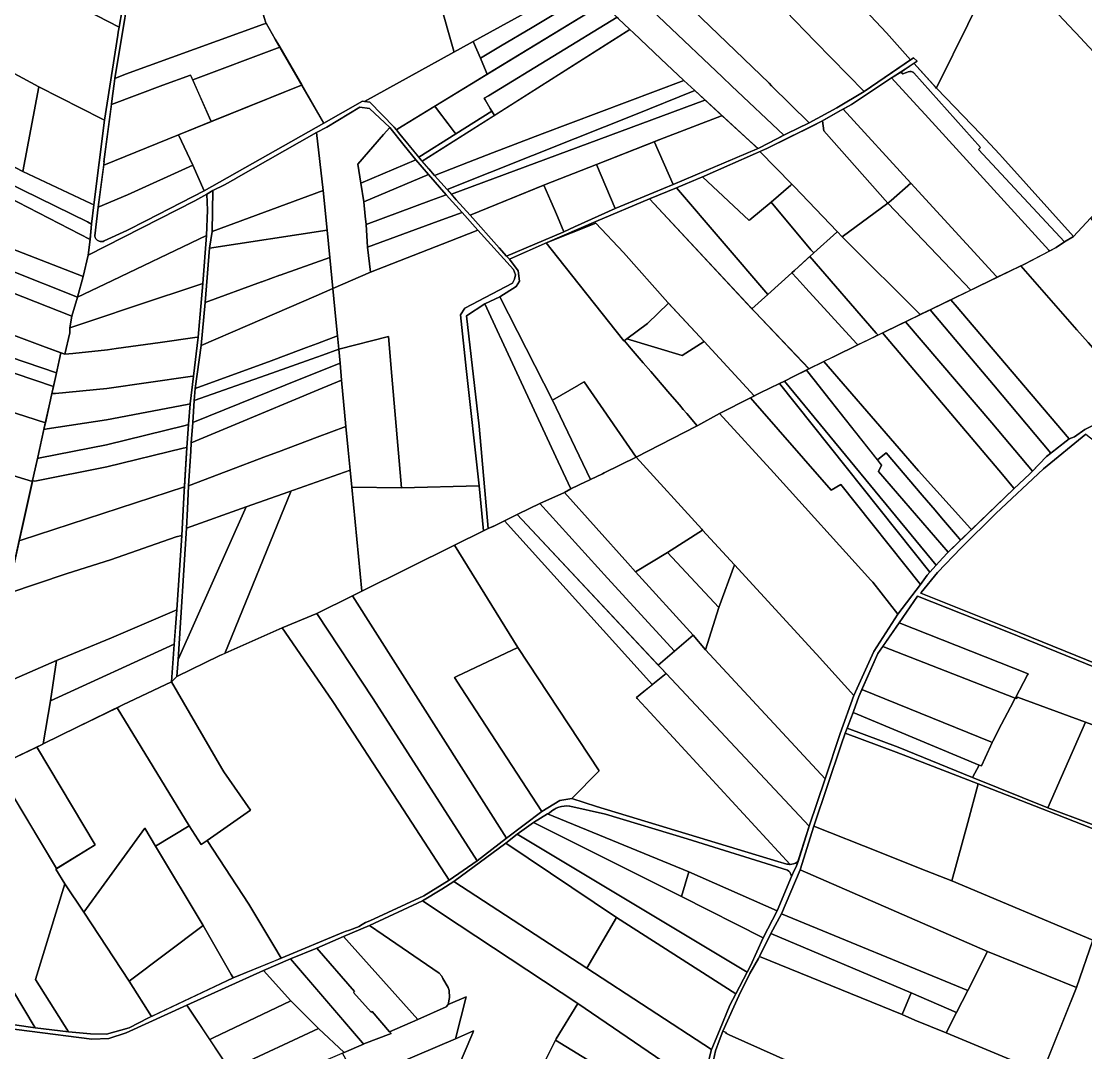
# Model space of a CAD drawing. Header units: metres. Extents: x 3 to 1005126, y 39 to 4383651.
# Drawn here: x 493853 to 494632, y 4369049 to 4369805 of the extents above; entities that cross this region are included whole.
import ezdxf

# ---------------------------------------------------------------- set-up
doc = ezdxf.new("R2010")
doc.units = ezdxf.units.M
doc.header["$MEASUREMENT"] = 0
doc.layers.add('TM_Llucmajor', color=7, linetype='Continuous')

msp = doc.modelspace()

# ---------------------------------------------------------------- linework, layer by layer
at = {"layer": 'TM_Llucmajor', "linetype": 'Continuous', "flags": 128}
for points in [[(493924.58, 4369800.52), (493827.2, 4369850.92), (493837.54, 4369882.28), (493867.34, 4369972.62), (493915.48, 4369967.43), (493922.07, 4369928.95), (493931.59, 4369879.34), (493934.1, 4369856.45), (493931.67, 4369842.2), (493931.09, 4369838.76), (493924.58, 4369800.52)], [(494582.77, 4369876.29), (494580.85, 4369872.26), (494577.99, 4369866.25), (494577.95, 4369866.16), (494575.93, 4369861.91), (494571.48, 4369853.54), (494567.62, 4369846.68), (494524.19, 4369758.63), (494522.86, 4369755.94), (494522.34, 4369756.52), (494506.45, 4369774.09), (494508.85, 4369775.72), (494506.16, 4369778.15), (494504.07, 4369776.72), (494486.31, 4369796.34), (494462.86, 4369821.54), (494458.31, 4369826.36), (494458.6, 4369826.95), (494469.89, 4369852.7), (494479.1, 4369873.7), (494517.39, 4369963.88), (494574.34, 4369927.03), (494602.47, 4369907.75), (494582.77, 4369876.29)], [(494032.04, 4369803.73), (494032.14, 4369803.37), (494031.94, 4369803.29), (494030.37, 4369802.72), (493929.3, 4369766.05), (493921.53, 4369762.86), (493936.29, 4369853.05), (493936.83, 4369856.32), (494008.47, 4369888.94), (494008.93, 4369887.18), (494009.31, 4369885.74), (494014.81, 4369864.85), (494020.92, 4369841.62), (494030.65, 4369807.56), (494032.04, 4369803.73)], [(494188.54, 4369792.63), (494183.86, 4369790.05), (494169.74, 4369782.27), (494169.55, 4369782.94), (494159.17, 4369819.79), (494182.57, 4369830.7), (494185.04, 4369831.85), (494296.65, 4369883.94), (494309.01, 4369861.01), (494309.74, 4369859.66), (494301.39, 4369855.03), (494281.79, 4369844.19), (494264.62, 4369834.7), (494262.11, 4369833.31), (494188.54, 4369792.63)], [(494348.8, 4369881.3), (494412.37, 4369812.44), (494434.2, 4369790.11), (494470.07, 4369753.45), (494450.11, 4369741.54), (494429.88, 4369730.4), (494402.26, 4369757.64), (494400.44, 4369759.43), (494301.38, 4369855.03), (494348.8, 4369881.3)], [(494580.85, 4369872.26), (494583.02, 4369870.94), (494589.82, 4369881.97), (494670.47, 4369793.07), (494647.71, 4369771.87), (494624.97, 4369796.3), (494624.09, 4369797.25), (494581.15, 4369843.3), (494577.91, 4369846.76), (494577.55, 4369847.14), (494571.48, 4369853.54), (494575.93, 4369861.91), (494577.95, 4369866.16), (494577.99, 4369866.25), (494580.85, 4369872.26)], [(493865.75, 4369756.86), (493806.39, 4369788.92), (493824.69, 4369843.47), (493827.2, 4369850.92), (493924.58, 4369800.52), (493923.94, 4369796.79), (493923.6, 4369794.78), (493913.88, 4369732.41), (493911.81, 4369733.47), (493865.75, 4369756.86)], [(494169.74, 4369782.27), (494104.27, 4369746.2), (494102.72, 4369746.44), (494074.45, 4369730.26), (494038.92, 4369791.71), (494032.17, 4369803.38), (494032.14, 4369803.37), (494032.04, 4369803.73), (494030.65, 4369807.56), (494020.92, 4369841.62), (494022.18, 4369841.7), (494100.9, 4369846.32), (494101.06, 4369846.33), (494105.17, 4369846.56), (494177.82, 4369850.55), (494183.95, 4369850.89), (494182.42, 4369842.32), (494182.57, 4369830.7), (494159.17, 4369819.79), (494169.55, 4369782.94), (494169.74, 4369782.27)], [(494301.39, 4369855.03), (494400.44, 4369759.43), (494402.26, 4369757.64), (494429.88, 4369730.4), (494413.21, 4369722.45), (494411.22, 4369721.43), (494373, 4369757.68), (494366.33, 4369764.01), (494281.79, 4369844.19), (494301.39, 4369855.03)], [(494571.48, 4369853.54), (494577.55, 4369847.14), (494577.91, 4369846.76), (494581.15, 4369843.3), (494624.09, 4369797.25), (494624.97, 4369796.3), (494647.71, 4369771.87), (494676.53, 4369740.95), (494707.92, 4369703.35), (494710.85, 4369700.16), (494666.91, 4369690.16), (494662.15, 4369689.08), (494649.09, 4369675.11), (494635.67, 4369660.63), (494623.39, 4369647.28), (494571.36, 4369705.01), (494569.12, 4369707.5), (494555.52, 4369722.14), (494523.13, 4369755.64), (494522.86, 4369755.94), (494524.19, 4369758.63), (494567.62, 4369846.68), (494571.48, 4369853.54)], [(494390.12, 4369713.62), (494385.78, 4369717.6), (494345.98, 4369754.04), (494338.1, 4369761.49), (494321.24, 4369777.42), (494301.22, 4369796.35), (494298.57, 4369798.85), (494290.02, 4369806.93), (494288.93, 4369807.96), (494278.66, 4369817.67), (494269.86, 4369825.99), (494262.11, 4369833.31), (494264.62, 4369834.7), (494281.79, 4369844.19), (494366.33, 4369764.01), (494373, 4369757.68), (494411.22, 4369721.43), (494393.48, 4369712.25), (494392.21, 4369711.71), (494390.55, 4369713.22), (494390.12, 4369713.62)], [(494504.07, 4369776.72), (494470.07, 4369753.45), (494434.2, 4369790.11), (494412.37, 4369812.44), (494443.27, 4369842.27), (494462.86, 4369821.54), (494486.31, 4369796.34), (494504.07, 4369776.72)], [(494188.54, 4369792.63), (494262.11, 4369833.31), (494269.86, 4369825.99), (494259.18, 4369819.62), (494226.92, 4369800.38), (494203.87, 4369786.62), (494192.89, 4369780.07), (494189.1, 4369777.81), (494183.86, 4369790.05), (494188.54, 4369792.63)], [(494278.66, 4369817.67), (494194.13, 4369766.03), (494193.4, 4369767.73), (494189.1, 4369777.81), (494192.89, 4369780.07), (494203.87, 4369786.62), (494226.92, 4369800.38), (494259.18, 4369819.62), (494269.86, 4369825.99), (494278.66, 4369817.67)], [(494196.34, 4369740.86), (494197.43, 4369739.13), (494170.97, 4369722.32), (494169.77, 4369723.92), (494165.49, 4369729.63), (494156.3, 4369741.88), (494155.77, 4369742.59), (494186.9, 4369761.61), (494278.66, 4369817.67), (494288.93, 4369807.96), (494289.13, 4369807.77), (494194.89, 4369750.26), (494191.92, 4369748.44), (494191.89, 4369748.43), (494192.55, 4369747.34), (494196.34, 4369740.86)], [(494038.92, 4369791.71), (494042.21, 4369786.02), (494042.11, 4369785.98), (493978.43, 4369761.9), (493976.89, 4369765.4), (493956.46, 4369758), (493918.91, 4369743.82), (493918.99, 4369744.41), (493920.01, 4369751.9), (493920.99, 4369758.99), (493921.53, 4369762.86), (493929.3, 4369766.05), (494030.37, 4369802.72), (494031.94, 4369803.29), (494032.14, 4369803.37), (494032.17, 4369803.38), (494038.92, 4369791.71)], [(494192.55, 4369747.34), (494191.89, 4369748.43), (494191.92, 4369748.44), (494194.89, 4369750.26), (494289.13, 4369807.77), (494290.02, 4369806.93), (494298.57, 4369798.85), (494199.48, 4369735.92), (494196.34, 4369740.86), (494192.55, 4369747.34)], [(494301.22, 4369796.35), (494321.24, 4369777.42), (494338.1, 4369761.49), (494255.11, 4369730.26), (494234.2, 4369722.39), (494197.98, 4369708.39), (494180.46, 4369701.62), (494155.58, 4369692), (494151.37, 4369696.78), (494146.53, 4369702.3), (494298.57, 4369798.85), (494301.22, 4369796.35)], [(493795.62, 4369725.03), (493786.73, 4369729.52), (493793.42, 4369749.74), (493805.79, 4369787.12), (493806.39, 4369788.92), (493865.75, 4369756.86), (493854.01, 4369694.84), (493809.38, 4369718.08), (493795.62, 4369725.03)], [(494193.4, 4369767.73), (494194.13, 4369766.03), (494186.9, 4369761.61), (494128.54, 4369725.96), (494127.53, 4369725.34), (494125.89, 4369727.33), (494108.04, 4369745.59), (494104.27, 4369746.2), (494183.86, 4369790.05), (494189.1, 4369777.81), (494193.4, 4369767.73)], [(494042.21, 4369786.02), (494058.29, 4369758.21), (494058.01, 4369758.1), (493991.93, 4369731.36), (493991.7, 4369731.89), (493978.43, 4369761.9), (494042.11, 4369785.98), (494042.21, 4369786.02)], [(494210.44, 4369630.54), (494208.21, 4369632.92), (494249.62, 4369650.47), (494258.03, 4369654.27), (494287.64, 4369667.68), (494330.16, 4369685.24), (494393.48, 4369712.25), (494413.21, 4369722.45), (494429.88, 4369730.4), (494450.11, 4369741.54), (494470.07, 4369753.45), (494506.16, 4369778.15), (494508.85, 4369775.72), (494500.02, 4369769.7), (494487.22, 4369761.51), (494460.86, 4369743.97), (494452.72, 4369739.39), (494438.59, 4369731.43), (494398.88, 4369711.79), (494352.92, 4369691.53), (494332.65, 4369682.99), (494312.96, 4369674.8), (494273.5, 4369658.14), (494237.85, 4369642.75), (494210.44, 4369630.54)], [(494499.26, 4369769.22), (494500.02, 4369769.7), (494506.45, 4369774.09), (494523.13, 4369755.64), (494555.52, 4369722.14), (494569.12, 4369707.5), (494571.36, 4369705.01), (494623.39, 4369647.28), (494616.77, 4369643.33), (494553.72, 4369710.87), (494555.27, 4369712.31), (494506.33, 4369767.02), (494505.98, 4369767.41), (494505.82, 4369767.55), (494505.19, 4369767.91), (494504.49, 4369768.09), (494503.92, 4369768.09), (494503.38, 4369768.05), (494502.37, 4369767.83), (494501.01, 4369767.34), (494498.35, 4369766.35), (494496.85, 4369767.68), (494499.26, 4369769.22)], [(493913.59, 4369702.07), (493913.43, 4369702.01), (493918.91, 4369743.82), (493956.46, 4369758), (493976.89, 4369765.4), (493991.7, 4369731.89), (493991.93, 4369731.36), (493967.97, 4369721.67), (493913.26, 4369699.53), (493913.59, 4369702.07)], [(494605.78, 4369636.57), (494587.3, 4369627.06), (494567.41, 4369617.39), (494566.65, 4369618.22), (494504.16, 4369686.39), (494454.6, 4369740.45), (494460.86, 4369743.97), (494487.22, 4369761.51), (494490.09, 4369763.35), (494508.62, 4369743.05), (494514.63, 4369736.47), (494605.18, 4369637.23), (494605.78, 4369636.57)], [(494501.01, 4369767.34), (494502.37, 4369767.83), (494503.38, 4369768.05), (494503.92, 4369768.09), (494504.49, 4369768.09), (494505.19, 4369767.91), (494505.82, 4369767.55), (494505.98, 4369767.41), (494506.33, 4369767.02), (494555.27, 4369712.31), (494553.72, 4369710.87), (494616.77, 4369643.33), (494610.69, 4369639.1), (494605.78, 4369636.57), (494605.18, 4369637.23), (494514.63, 4369736.47), (494508.62, 4369743.05), (494490.09, 4369763.35), (494496.85, 4369767.68), (494498.35, 4369766.35), (494501.01, 4369767.34)], [(493903.85, 4369671.29), (493854.01, 4369694.84), (493865.75, 4369756.86), (493911.81, 4369733.47), (493913.88, 4369732.41), (493906.15, 4369670.3), (493903.85, 4369671.29)], [(494058.01, 4369758.1), (494058.29, 4369758.21), (494074.45, 4369730.26), (494074.36, 4369730.21), (493986.92, 4369680.7), (493978.62, 4369699.59), (493967.97, 4369721.67), (494058.01, 4369758.1)], [(494345.98, 4369754.04), (494301.34, 4369736.18), (494258.52, 4369719.05), (494164.78, 4369681.53), (494155.58, 4369692), (494180.46, 4369701.62), (494197.98, 4369708.39), (494234.2, 4369722.39), (494255.11, 4369730.26), (494338.1, 4369761.49), (494345.98, 4369754.04)], [(494345.98, 4369754.04), (494353.59, 4369747.07), (494353.42, 4369747.01), (494167.81, 4369678.12), (494164.78, 4369681.53), (494258.52, 4369719.05), (494301.34, 4369736.18), (494345.98, 4369754.04)], [(494073.9, 4369680.8), (494069.13, 4369723.37), (494076.72, 4369727.25), (494100.91, 4369742.06), (494107.87, 4369740.91), (494122.75, 4369727.06), (494118.2, 4369721.87), (494099.28, 4369700.31), (494101.46, 4369686.26), (494103.65, 4369672.61), (494104.78, 4369662), (494105.43, 4369655.97), (494106.52, 4369639.46), (494108.7, 4369621.04), (494081.07, 4369609.09), (494078.93, 4369631.87), (494076.98, 4369651.94), (494073.9, 4369680.8)], [(494169.77, 4369723.92), (494170.97, 4369722.32), (494144.07, 4369705.23), (494142.92, 4369706.63), (494130.15, 4369722.16), (494127.53, 4369725.34), (494128.54, 4369725.96), (494155.77, 4369742.59), (494156.3, 4369741.88), (494169.77, 4369723.92)], [(494353.59, 4369747.07), (494366.01, 4369735.7), (494365.57, 4369735.52), (494320.53, 4369718.17), (494274.08, 4369699.98), (494236.02, 4369685.02), (494181.48, 4369662.81), (494171.41, 4369674.05), (494167.81, 4369678.12), (494353.42, 4369747.01), (494353.59, 4369747.07)], [(494487.36, 4369671.6), (494440.41, 4369724.66), (494439.59, 4369732), (494452.72, 4369739.39), (494454.6, 4369740.45), (494504.16, 4369686.39), (494489.85, 4369673.67), (494487.36, 4369671.6)], [(494197.43, 4369739.13), (494199.48, 4369735.92), (494146.53, 4369702.3), (494145.73, 4369703.2), (494144.07, 4369705.23), (494170.97, 4369722.32), (494197.43, 4369739.13)], [(494366.01, 4369735.7), (494392.21, 4369711.71), (494391.21, 4369711.29), (494330.16, 4369685.24), (494316.52, 4369716.21), (494316.37, 4369716.54), (494320.53, 4369718.17), (494365.57, 4369735.52), (494366.01, 4369735.7)], [(494450.35, 4369650.84), (494418.84, 4369683.81), (494417.11, 4369685.57), (494393.71, 4369709.52), (494398.88, 4369711.79), (494432.88, 4369728.61), (494438.59, 4369731.43), (494439.59, 4369732), (494440.41, 4369724.66), (494487.36, 4369671.6), (494453.94, 4369647.07), (494450.35, 4369650.84)], [(494101.46, 4369686.26), (494099.28, 4369700.31), (494118.2, 4369721.87), (494122.75, 4369727.06), (494133.33, 4369713.81), (494141.74, 4369703.29), (494101.46, 4369686.26)], [(493901.51, 4369657.99), (493806.58, 4369704.34), (493809.38, 4369718.08), (493854.01, 4369694.84), (493903.85, 4369671.29), (493906.15, 4369670.3), (493904.34, 4369656.22), (493901.51, 4369657.99)], [(493967.97, 4369721.67), (493978.62, 4369699.59), (493930.81, 4369677.63), (493909.34, 4369668.76), (493913.26, 4369699.53), (493967.97, 4369721.67)], [(493992.58, 4369650.92), (493993.22, 4369680.94), (494001.66, 4369685), (494010.09, 4369689.79), (494010.17, 4369689.84), (494069.13, 4369723.37), (494073.9, 4369680.8), (493992.58, 4369650.92)], [(494274.08, 4369699.98), (494316.37, 4369716.54), (494316.52, 4369716.21), (494330.16, 4369685.24), (494287.64, 4369667.68), (494274.08, 4369699.98)], [(494392.6, 4369709.03), (494393.71, 4369709.52), (494417.11, 4369685.57), (494416.32, 4369684.83), (494401.89, 4369672.49), (494386.24, 4369659.37), (494385.74, 4369658.96), (494351.68, 4369691.01), (494352.92, 4369691.53), (494392.6, 4369709.03)], [(493903.34, 4369644.98), (493804.86, 4369695.87), (493806.58, 4369704.34), (493901.51, 4369657.99), (493904.34, 4369656.22), (493903.34, 4369644.98)], [(494103.65, 4369672.61), (494101.46, 4369686.26), (494141.74, 4369703.29), (494151, 4369692.75), (494103.65, 4369672.61)], [(493803.83, 4369690.79), (493804.75, 4369695.32), (493804.86, 4369695.87), (493903.34, 4369644.98), (493903.18, 4369643.13), (493901.86, 4369633.58), (493898.16, 4369618.05), (493797.01, 4369657.33), (493800.44, 4369674.16), (493802.16, 4369682.6), (493803.83, 4369690.79)], [(493909.34, 4369668.76), (493930.81, 4369677.63), (493978.62, 4369699.59), (493986.92, 4369680.7), (493944.57, 4369658.96), (493930.15, 4369651.55), (493913.74, 4369643.95), (493912.79, 4369643.62), (493911.8, 4369643.48), (493910.8, 4369643.54), (493909.84, 4369643.8), (493908.94, 4369644.25), (493908.57, 4369644.5), (493908.15, 4369644.86), (493907.5, 4369645.62), (493907.01, 4369646.5), (493906.71, 4369647.45), (493906.67, 4369647.8), (493909.34, 4369668.76)], [(494240.6, 4369673.12), (494235.62, 4369684.86), (494236.02, 4369685.02), (494274.08, 4369699.98), (494287.64, 4369667.68), (494258.03, 4369654.27), (494250.16, 4369650.71), (494245.42, 4369661.91), (494243.98, 4369665.3), (494241.55, 4369670.89), (494241.51, 4369670.97), (494240.6, 4369673.12)], [(494104.78, 4369662), (494103.65, 4369672.61), (494151, 4369692.75), (494164.11, 4369677.8), (494153.18, 4369673.74), (494105.43, 4369655.97), (494104.78, 4369662)], [(494386.24, 4369659.37), (494401.89, 4369672.49), (494430.91, 4369637.56), (494433.08, 4369635.19), (494418.92, 4369622.38), (494417.06, 4369620.7), (494399.54, 4369604.84), (494332.65, 4369682.99), (494351.68, 4369691.01), (494385.74, 4369658.96), (494386.24, 4369659.37)], [(494416.3, 4369684.82), (494416.32, 4369684.83), (494417.11, 4369685.57), (494418.84, 4369683.81), (494450.35, 4369650.84), (494449.98, 4369650.49), (494433.08, 4369635.19), (494430.91, 4369637.56), (494401.89, 4369672.49), (494416.3, 4369684.82)], [(494533.68, 4369623.12), (494487.36, 4369671.6), (494489.85, 4369673.67), (494504.16, 4369686.39), (494566.65, 4369618.22), (494567.41, 4369617.39), (494548.12, 4369608.01), (494533.68, 4369623.12)], [(493894.02, 4369602.87), (493898.16, 4369618.05), (493901.86, 4369633.58), (493979.97, 4369673.39), (493988.84, 4369678.32), (493989.34, 4369666.51), (493988.62, 4369648.05), (493914.02, 4369612.43), (493894.02, 4369602.87)], [(493962.98, 4369321), (493964.58, 4369344.94), (493966.8, 4369373.92), (493970.4, 4369428.36), (493972.12, 4369460.75), (493974.17, 4369492.77), (493975.4, 4369509.55), (493976.69, 4369524.59), (493979.03, 4369544.99), (493982.34, 4369573.56), (493985.77, 4369612.81), (493988.62, 4369648.05), (493989.34, 4369666.51), (493988.84, 4369678.32), (493993.22, 4369680.94), (493992.58, 4369650.92), (493990.81, 4369638.63), (493987.58, 4369598.88), (493984.59, 4369567.39), (493980.16, 4369535.91), (493979.5, 4369527.12), (493978.51, 4369511.11), (493977.41, 4369496.23), (493977.02, 4369490.1), (493975.39, 4369464.69), (493974.56, 4369447.77), (493973.9, 4369433.51), (493967.68, 4369337.48), (493966.92, 4369325.01), (493962.98, 4369321)], [(493990.81, 4369638.63), (493992.58, 4369650.92), (494073.9, 4369680.8), (494076.98, 4369651.94), (493990.81, 4369638.63)], [(494106.52, 4369639.46), (494105.43, 4369655.97), (494153.18, 4369673.74), (494164.11, 4369677.8), (494175.77, 4369664.74), (494158.22, 4369658.34), (494106.52, 4369639.46)], [(494249.62, 4369650.47), (494208.21, 4369632.92), (494202.89, 4369638.86), (494181.48, 4369662.81), (494235.62, 4369684.86), (494240.6, 4369673.12), (494241.51, 4369670.97), (494241.55, 4369670.89), (494243.98, 4369665.3), (494245.42, 4369661.91), (494250.16, 4369650.71), (494249.62, 4369650.47)], [(494387.88, 4369594.3), (494312.96, 4369674.8), (494332.65, 4369682.99), (494399.54, 4369604.84), (494387.88, 4369594.3)], [(494273.5, 4369658.14), (494312.96, 4369674.8), (494390.21, 4369591.8), (494429.7, 4369550.33), (494429.51, 4369550.23), (494418.9, 4369544.92), (494411.61, 4369541.32), (494407.97, 4369539.51), (494393.88, 4369532.68), (494389.42, 4369530.5), (494352.85, 4369570.37), (494326.24, 4369598.94), (494293.72, 4369635.52), (494273.65, 4369657.05), (494237.85, 4369642.75), (494273.5, 4369658.14)], [(494511.05, 4369590), (494496.13, 4369604.91), (494471.13, 4369629.89), (494453.94, 4369647.07), (494487.36, 4369671.6), (494533.68, 4369623.12), (494548.12, 4369608.01), (494547.17, 4369607.56), (494537.51, 4369602.86), (494519.87, 4369594.29), (494511.05, 4369590)], [(494108.7, 4369621.04), (494106.52, 4369639.46), (494158.22, 4369658.34), (494175.77, 4369664.74), (494187.24, 4369651.87), (494166.62, 4369643.78), (494108.7, 4369621.04)], [(493796.61, 4369655.34), (493797.01, 4369657.33), (493898.16, 4369618.05), (493894.02, 4369602.87), (493795.78, 4369641.83), (493793.46, 4369642.73), (493796.61, 4369655.34)], [(494237.85, 4369642.75), (494273.65, 4369657.05), (494293.72, 4369635.52), (494326.24, 4369598.94), (494326.75, 4369598.38), (494311.4, 4369583.56), (494296.2, 4369572.18), (494295.65, 4369571.78), (494294.26, 4369570.77), (494294.12, 4369570.93), (494245.53, 4369632.07), (494237.25, 4369642.48), (494237.85, 4369642.75)], [(494616.77, 4369643.33), (494623.39, 4369647.28), (494635.67, 4369660.63), (494721.75, 4369558.71), (494725.57, 4369554.19), (494728.72, 4369550.46), (494701.83, 4369541.85), (494699.88, 4369540.75), (494694.27, 4369537.59), (494671.9, 4369526.44), (494633.93, 4369569.64), (494625.72, 4369578.99), (494584.63, 4369625.76), (494587.3, 4369627.06), (494610.69, 4369639.1), (494616.77, 4369643.33)], [(493888.47, 4369580.38), (493890.05, 4369588.92), (493894.02, 4369602.87), (493914.02, 4369612.43), (493988.62, 4369648.05), (493985.77, 4369612.81), (493966.14, 4369606.27), (493955.51, 4369602.72), (493888.47, 4369580.38)], [(493987.58, 4369598.88), (493990.81, 4369638.63), (494076.98, 4369651.94), (494078.93, 4369631.87), (494042.5, 4369619.01), (494042.25, 4369618.92), (494029.03, 4369614.06), (494028.85, 4369614), (493987.58, 4369598.88)], [(494083.24, 4369586.5), (494081.07, 4369609.09), (494108.7, 4369621.04), (494166.62, 4369643.78), (494187.24, 4369651.87), (494213.4, 4369623.13), (494214.74, 4369619.22), (494214.03, 4369616.02), (494212.69, 4369613.14), (494177.75, 4369594.83), (494174.42, 4369589.78), (494178.72, 4369550.54), (494188.12, 4369464.59), (494131.27, 4369463.27), (494124.31, 4369545.05), (494121.85, 4369573.89), (494085.33, 4369564.62), (494084.41, 4369574.37), (494083.24, 4369586.5)], [(494453.94, 4369647.07), (494471.13, 4369629.89), (494496.13, 4369604.91), (494511.05, 4369590), (494510.29, 4369589.63), (494509.87, 4369589.43), (494508.36, 4369588.69), (494503.12, 4369586.15), (494485.71, 4369577.69), (494480.18, 4369575), (494478.94, 4369576.44), (494430.25, 4369632.64), (494433.08, 4369635.19), (494449.98, 4369650.49), (494450.35, 4369650.84), (494453.94, 4369647.07)], [(493795.78, 4369641.83), (493894.02, 4369602.87), (493890.05, 4369588.92), (493792.66, 4369627.27), (493789.83, 4369628.24), (493793.46, 4369642.73), (493795.78, 4369641.83)], [(494294.26, 4369570.77), (494294.46, 4369570.92), (494299.42, 4369565.08), (494308.26, 4369554.81), (494313.82, 4369548.35), (494322.03, 4369538.71), (494327.79, 4369532.05), (494334.73, 4369523.91), (494337.64, 4369520.5), (494340.18, 4369517.52), (494347.83, 4369508.66), (494347.17, 4369508.28), (494303.16, 4369485.71), (494265.11, 4369540.87), (494261.22, 4369538.58), (494260.83, 4369538.34), (494241.86, 4369527.31), (494203.41, 4369602.96), (494215.25, 4369610.58), (494217.62, 4369614.61), (494216.79, 4369622.1), (494210.44, 4369630.54), (494237.25, 4369642.48), (494245.53, 4369632.07), (494294.12, 4369570.93), (494294.26, 4369570.77)], [(493984.59, 4369567.39), (493987.58, 4369598.88), (494028.85, 4369614), (494029.03, 4369614.06), (494042.25, 4369618.92), (494042.5, 4369619.01), (494078.93, 4369631.87), (494081.07, 4369609.09), (494068.79, 4369603.78), (494018.49, 4369582.04), (493984.59, 4369567.39)], [(494429.28, 4369631.75), (494430.25, 4369632.64), (494478.94, 4369576.44), (494480.18, 4369575), (494478.96, 4369574.41), (494477.73, 4369573.81), (494465.38, 4369567.81), (494464.43, 4369568.86), (494427.31, 4369609.49), (494420.66, 4369616.77), (494417.06, 4369620.7), (494418.92, 4369622.38), (494428.3, 4369630.87), (494429.28, 4369631.75)], [(493890.05, 4369588.92), (493888.47, 4369580.38), (493888.4, 4369577.46), (493888.38, 4369576.65), (493884.71, 4369561.03), (493870.68, 4369566.26), (493800.2, 4369592.53), (493785.39, 4369598.05), (493792.48, 4369626.4), (493792.66, 4369627.27), (493890.05, 4369588.92)], [(494620.09, 4369499), (494536.66, 4369597.07), (494534.84, 4369599.21), (494533.43, 4369600.88), (494537.51, 4369602.86), (494584.63, 4369625.76), (494625.72, 4369578.99), (494633.93, 4369569.64), (494671.9, 4369526.44), (494668.55, 4369524.77), (494631.52, 4369506), (494623.95, 4369500.53), (494620.09, 4369499)], [(494399.54, 4369604.84), (494417.06, 4369620.7), (494420.66, 4369616.77), (494427.31, 4369609.49), (494464.43, 4369568.86), (494465.38, 4369567.81), (494447.99, 4369559.36), (494429.61, 4369550.43), (494390.21, 4369591.8), (494387.88, 4369594.3), (494399.54, 4369604.84)], [(493884.71, 4369561.03), (493888.38, 4369576.65), (493888.4, 4369577.46), (493888.47, 4369580.38), (493955.51, 4369602.72), (493966.14, 4369606.27), (493985.77, 4369612.81), (493982.34, 4369573.56), (493979.91, 4369573.22), (493954.58, 4369569.68), (493922.41, 4369565.2), (493915.97, 4369564.3), (493890.61, 4369561.65), (493884.71, 4369561.03)], [(493980.16, 4369535.91), (493984.59, 4369567.39), (494018.49, 4369582.04), (494068.79, 4369603.78), (494081.07, 4369609.09), (494083.24, 4369586.5), (494084.41, 4369574.37), (494069.87, 4369568.93), (494061.86, 4369565.94), (494057.78, 4369564.41), (494035.77, 4369556.18), (493980.16, 4369535.91)], [(494202.86, 4369575.15), (494192.28, 4369598.03), (494203.41, 4369602.96), (494241.86, 4369527.31), (494269.66, 4369469.34), (494267.61, 4369468.36), (494266.5, 4369467.83), (494255.18, 4369462.42), (494245.95, 4369482.32), (494203.1, 4369574.64), (494202.86, 4369575.15)], [(494519.87, 4369594.29), (494533.43, 4369600.88), (494534.84, 4369599.21), (494536.66, 4369597.07), (494620.09, 4369499), (494606.62, 4369488.59), (494564.67, 4369538.54), (494543.26, 4369564.03), (494518.43, 4369593.59), (494519.87, 4369594.29)], [(493781.37, 4369581.98), (493785.39, 4369598.05), (493800.2, 4369592.53), (493870.68, 4369566.26), (493881.98, 4369562.04), (493878.71, 4369547.28), (493833.22, 4369562.86), (493797.78, 4369574.99), (493795.77, 4369575.68), (493781.05, 4369580.72), (493781.37, 4369581.98)], [(494188.12, 4369508.23), (494178.78, 4369589.11), (494192.28, 4369598.03), (494202.86, 4369575.15), (494203.1, 4369574.64), (494245.95, 4369482.32), (494255.18, 4369462.42), (494250.7, 4369459.85), (494232.5, 4369451.7), (494216.99, 4369444.24), (494207.6, 4369439.55), (494199.83, 4369435.61), (494194.77, 4369433.29), (494188.12, 4369508.23)], [(494326.75, 4369598.38), (494352.85, 4369570.37), (494336.87, 4369560.17), (494296.2, 4369572.18), (494311.4, 4369583.56), (494326.75, 4369598.38)], [(494543.26, 4369564.03), (494564.67, 4369538.54), (494606.62, 4369488.59), (494603.46, 4369486.14), (494593.35, 4369475.49), (494563.43, 4369510.69), (494500.39, 4369584.82), (494503.12, 4369586.15), (494518.43, 4369593.59), (494543.26, 4369564.03)], [(494591.29, 4369473.52), (494579.73, 4369462.5), (494579.26, 4369463.13), (494571.32, 4369472.94), (494483.43, 4369576.58), (494485.71, 4369577.69), (494500.39, 4369584.82), (494563.43, 4369510.69), (494593.35, 4369475.49), (494592.38, 4369474.46), (494591.29, 4369473.52)], [(493876.51, 4369537.36), (493778.54, 4369570.64), (493781.05, 4369580.72), (493795.77, 4369575.68), (493797.78, 4369574.99), (493833.22, 4369562.86), (493878.71, 4369547.28), (493878.45, 4369546.11), (493876.51, 4369537.36)], [(494579.73, 4369462.5), (494548.55, 4369432.55), (494547.89, 4369433.27), (494509.71, 4369475.5), (494440.55, 4369555.74), (494442.22, 4369556.55), (494447.99, 4369559.36), (494465.38, 4369567.81), (494483.43, 4369576.58), (494571.32, 4369472.94), (494579.26, 4369463.13), (494579.73, 4369462.5)], [(493873.87, 4369525.46), (493870.62, 4369510.82), (493827.14, 4369524.57), (493831.89, 4369542.26), (493832.29, 4369543.74), (493776.5, 4369563.04), (493778.54, 4369570.64), (493876.51, 4369537.36), (493875.59, 4369533.23), (493873.87, 4369525.46)], [(493875.59, 4369533.23), (493878.45, 4369546.11), (493881.98, 4369562.04), (493884.71, 4369561.03), (493890.61, 4369561.65), (493915.97, 4369564.3), (493922.41, 4369565.2), (493954.58, 4369569.68), (493979.91, 4369573.22), (493982.34, 4369573.56), (493979.03, 4369544.99), (493976.61, 4369544.65), (493915.59, 4369535.97), (493877.97, 4369532.32), (493875.38, 4369532.25), (493875.59, 4369533.23)], [(493979.5, 4369527.12), (493980.16, 4369535.91), (494035.77, 4369556.18), (494057.78, 4369564.41), (494061.86, 4369565.94), (494069.87, 4369568.93), (494084.41, 4369574.37), (494085.33, 4369564.62), (494073.4, 4369560.33), (494065.17, 4369557.37), (494036.48, 4369547.03), (493979.5, 4369527.12)], [(494086.28, 4369554.53), (494085.33, 4369564.62), (494121.85, 4369573.89), (494124.31, 4369545.05), (494131.27, 4369463.27), (494095.05, 4369463.58), (494093.66, 4369476.12), (494092.29, 4369490.67), (494090.66, 4369508.01), (494087.46, 4369541.99), (494086.28, 4369554.53)], [(494347.83, 4369508.66), (494340.18, 4369517.52), (494337.64, 4369520.5), (494334.73, 4369523.91), (494327.79, 4369532.05), (494322.03, 4369538.71), (494313.82, 4369548.35), (494308.26, 4369554.81), (494299.42, 4369565.08), (494294.46, 4369570.92), (494295.65, 4369571.78), (494296.2, 4369572.18), (494336.87, 4369560.17), (494352.85, 4369570.37), (494389.42, 4369530.5), (494386.75, 4369529.18), (494364.01, 4369517.65), (494348.26, 4369508.89), (494347.83, 4369508.66)], [(493978.51, 4369511.11), (493979.5, 4369527.12), (494036.48, 4369547.03), (494065.17, 4369557.37), (494073.4, 4369560.33), (494085.33, 4369564.62), (494086.28, 4369554.53), (494057.62, 4369542.98), (493978.51, 4369511.11)], [(493977.41, 4369496.23), (493978.51, 4369511.11), (494057.62, 4369542.98), (494086.28, 4369554.53), (494087.46, 4369541.99), (494070.32, 4369534.87), (494009.42, 4369509.55), (493977.41, 4369496.23)], [(494548.55, 4369432.55), (494540.6, 4369424.92), (494539.74, 4369425.92), (494528.19, 4369439.48), (494523, 4369445.57), (494521.95, 4369446.79), (494512.51, 4369457.87), (494486.16, 4369488.78), (494479.83, 4369483.56), (494445.16, 4369527.33), (494433.41, 4369542.17), (494427.73, 4369549.34), (494429.51, 4369550.23), (494429.7, 4369550.33), (494429.61, 4369550.43), (494440.55, 4369555.74), (494509.71, 4369475.5), (494547.89, 4369433.27), (494548.55, 4369432.55)], [(493869.78, 4369507.04), (493873.87, 4369525.46), (493875.38, 4369532.25), (493877.97, 4369532.32), (493915.59, 4369535.97), (493976.61, 4369544.65), (493979.03, 4369544.99), (493976.69, 4369524.59), (493974.42, 4369524.16), (493915.36, 4369512.86), (493871.86, 4369506.33), (493869.54, 4369505.96), (493869.78, 4369507.04)], [(494480.48, 4369475.2), (494531.45, 4369416.14), (494530.72, 4369415.43), (494524.84, 4369408.92), (494522.72, 4369406.56), (494411.61, 4369541.32), (494418.9, 4369544.92), (494427.73, 4369549.34), (494433.41, 4369542.17), (494445.16, 4369527.33), (494482.77, 4369479.85), (494480.48, 4369475.2)], [(493975.39, 4369464.69), (493977.02, 4369490.1), (493977.41, 4369496.23), (494009.42, 4369509.55), (494070.32, 4369534.87), (494087.46, 4369541.99), (494090.66, 4369508.01), (494069.55, 4369500.16), (494041.17, 4369489.61), (494032.57, 4369486.4), (494002.9, 4369475.13), (493975.39, 4369464.69)], [(494269.66, 4369469.34), (494241.86, 4369527.31), (494260.83, 4369538.34), (494261.22, 4369538.58), (494265.11, 4369540.87), (494303.16, 4369485.71), (494279.79, 4369474.19), (494278.38, 4369473.5), (494269.66, 4369469.34)], [(494511.3, 4369392.38), (494453.02, 4369465.7), (494445.76, 4369461.39), (494386.75, 4369529.18), (494393.88, 4369532.68), (494407.97, 4369539.51), (494518.14, 4369401.49), (494516.14, 4369399.28), (494511.3, 4369392.38)], [(494518.14, 4369401.49), (494407.97, 4369539.51), (494411.61, 4369541.32), (494522.72, 4369406.56), (494518.14, 4369401.49)], [(493760.98, 4369499.18), (493765.22, 4369517.6), (493784.19, 4369512.5), (493820.72, 4369502.69), (493821.22, 4369502.55), (493826.39, 4369521.78), (493827.14, 4369524.57), (493870.62, 4369510.82), (493869.78, 4369507.04), (493865.04, 4369485.64), (493861.23, 4369468.45), (493861.11, 4369467.91), (493760.74, 4369498.31), (493760.98, 4369499.18)], [(493871.86, 4369506.33), (493915.36, 4369512.86), (493974.42, 4369524.16), (493976.69, 4369524.59), (493975.4, 4369509.55), (493972.89, 4369508.92), (493915.24, 4369494.56), (493866.86, 4369485.04), (493864.83, 4369484.72), (493865.04, 4369485.64), (493869.54, 4369505.96), (493871.86, 4369506.33)], [(494403.8, 4369474.12), (494364.01, 4369517.65), (494386.75, 4369529.18), (494445.76, 4369461.39), (494453.02, 4369465.7), (494511.31, 4369392.37), (494494.71, 4369370.53), (494476.3, 4369394.09), (494475.01, 4369395.51), (494403.8, 4369474.12)], [(494351.15, 4369432.81), (494303.16, 4369485.71), (494347.17, 4369508.28), (494348.26, 4369508.89), (494364.01, 4369517.65), (494403.8, 4369474.12), (494475.01, 4369395.51), (494476.3, 4369394.09), (494494.71, 4369370.53), (494477.04, 4369343.38), (494462.58, 4369311.12), (494435.13, 4369341.32), (494434.94, 4369341.53), (494375.12, 4369406.74), (494351.64, 4369432.27), (494351.15, 4369432.81)], [(493866.86, 4369485.04), (493915.24, 4369494.56), (493972.89, 4369508.92), (493975.4, 4369509.55), (493974.17, 4369492.77), (493971.44, 4369492.11), (493915.68, 4369478.51), (493862.84, 4369467.96), (493861.23, 4369468.45), (493864.83, 4369484.72), (493866.86, 4369485.04)], [(493974.56, 4369447.77), (493975.39, 4369464.69), (494002.9, 4369475.13), (494032.57, 4369486.4), (494041.17, 4369489.61), (494069.55, 4369500.16), (494090.66, 4369508.01), (494092.29, 4369490.67), (494093.66, 4369476.12), (494048.82, 4369460.28), (494017.57, 4369449.19), (493973.9, 4369433.51), (493974.56, 4369447.77)], [(493755.98, 4369480.56), (493760.74, 4369498.31), (493861.11, 4369467.91), (493845.74, 4369398.64), (493809.71, 4369420.83), (493806.58, 4369422.67), (493815.81, 4369460.37), (493755.98, 4369480.56)], [(494632.39, 4369502.46), (494747.33, 4369412.43), (494742, 4369400.12), (494709.92, 4369419.05), (494640.71, 4369334.14), (494584.83, 4369356.81), (494511.46, 4369386.09), (494511.72, 4369386.48), (494523.62, 4369401.22), (494541.15, 4369419.22), (494566.35, 4369444.41), (494601.42, 4369476.99), (494632.39, 4369502.46)], [(493851.5, 4369424.59), (493861.23, 4369468.45), (493862.84, 4369467.96), (493915.68, 4369478.51), (493971.44, 4369492.11), (493974.17, 4369492.77), (493972.33, 4369464), (493852.82, 4369424.91), (493851.5, 4369424.59)], [(494297.06, 4369407.91), (494250.7, 4369459.85), (494255.18, 4369462.42), (494266.5, 4369467.83), (494267.61, 4369468.36), (494269.66, 4369469.34), (494278.38, 4369473.5), (494279.79, 4369474.19), (494303.16, 4369485.71), (494351.15, 4369432.81), (494351.64, 4369432.27), (494325.95, 4369415.76), (494302.67, 4369401.61), (494297.06, 4369407.91)], [(494480.48, 4369475.2), (494482.77, 4369479.85), (494479.83, 4369483.56), (494486.16, 4369488.78), (494512.51, 4369457.87), (494521.95, 4369446.79), (494523, 4369445.57), (494528.19, 4369439.48), (494539.74, 4369425.92), (494540.6, 4369424.92), (494531.45, 4369416.14), (494480.48, 4369475.2)], [(494052.33, 4369461.51), (494093.66, 4369476.12), (494095.05, 4369463.58), (494102.18, 4369387.48), (494095.38, 4369384.1), (494069.4, 4369371.13), (494043.88, 4369360.62), (494004.3, 4369343.01), (494001.85, 4369341.91), (494050.55, 4369460.89), (494052.33, 4369461.51)], [(493852.82, 4369424.91), (493972.33, 4369464), (493972.12, 4369460.75), (493970.4, 4369428.36), (493966.26, 4369427.39), (493918.21, 4369410.36), (493886.45, 4369400.44), (493885.87, 4369400.26), (493843.83, 4369386.1), (493846.6, 4369398.11), (493845.74, 4369398.64), (493851.5, 4369424.59), (493852.82, 4369424.91)], [(494001.85, 4369341.91), (493997.9, 4369340.16), (493966.92, 4369325.01), (493967.68, 4369337.48), (494017.57, 4369449.19), (494048.82, 4369460.28), (494050.55, 4369460.89), (494001.85, 4369341.91)], [(494095.05, 4369463.58), (494131.27, 4369463.27), (494188.12, 4369464.59), (494191.45, 4369431.63), (494170.12, 4369421.27), (494102.18, 4369387.48), (494095.05, 4369463.58)], [(494331.13, 4369343.54), (494282.23, 4369396.91), (494232.5, 4369451.7), (494250.7, 4369459.85), (494297.06, 4369407.91), (494302.67, 4369401.61), (494344.9, 4369355.29), (494331.13, 4369343.54)], [(494319.22, 4369333.38), (494215.92, 4369443.7), (494216.99, 4369444.24), (494232.5, 4369451.7), (494282.23, 4369396.91), (494331.13, 4369343.54), (494319.22, 4369333.38)], [(493967.68, 4369337.48), (493973.9, 4369433.51), (494017.57, 4369449.19), (493967.68, 4369337.48)], [(494325.07, 4369327.14), (494315.39, 4369319.29), (494315.03, 4369319), (494206.65, 4369439.07), (494207.6, 4369439.55), (494215.92, 4369443.7), (494325.07, 4369327.14)], [(494198.37, 4369434.94), (494199.83, 4369435.61), (494206.65, 4369439.07), (494315.03, 4369319), (494308.84, 4369313.98), (494303.33, 4369309.51), (494303.85, 4369308.95), (494313.37, 4369298.62), (494381.7, 4369224.5), (494415.87, 4369187.43), (494415.59, 4369187.4), (494415.42, 4369187.4), (494414.18, 4369187.47), (494413.38, 4369187.63), (494406.86, 4369189.57), (494274.16, 4369229.9), (494255.95, 4369235.59), (494276.07, 4369255.83), (494216.41, 4369346.32), (494170.12, 4369421.27), (494191.45, 4369431.63), (494194.77, 4369433.29), (494198.37, 4369434.94)], [(493827.68, 4369314.58), (493832.31, 4369335.86), (493837.43, 4369358.45), (493842.01, 4369378.27), (493843.83, 4369386.1), (493885.87, 4369400.26), (493886.45, 4369400.44), (493918.21, 4369410.36), (493966.26, 4369427.39), (493970.4, 4369428.36), (493966.8, 4369373.92), (493919.03, 4369353.32), (493895.39, 4369343.67), (493878.64, 4369336.82), (493827.68, 4369314.58)], [(494363.61, 4369375.55), (494325.95, 4369415.76), (494351.64, 4369432.27), (494375.12, 4369406.74), (494363.61, 4369375.55)], [(494208.07, 4369206.5), (494095.38, 4369384.1), (494102.18, 4369387.48), (494170.12, 4369421.27), (494216.41, 4369346.32), (494172.16, 4369325.24), (494170.07, 4369324.25), (494175.09, 4369316.6), (494234.09, 4369226.16), (494208.07, 4369206.5)], [(494344.9, 4369355.29), (494302.67, 4369401.61), (494325.95, 4369415.76), (494363.61, 4369375.55), (494353.87, 4369344.62), (494344.9, 4369355.29)], [(494441.6, 4369250.11), (494353.87, 4369344.62), (494363.61, 4369375.55), (494375.12, 4369406.74), (494434.94, 4369341.53), (494435.13, 4369341.32), (494462.58, 4369311.12), (494452.41, 4369283.19), (494441.6, 4369250.11)], [(494110.65, 4369308.65), (494069.4, 4369371.13), (494095.38, 4369384.1), (494208.07, 4369206.5), (494186.61, 4369189.92), (494110.65, 4369308.65)], [(494582.23, 4369309.79), (494581.7, 4369308.84), (494580.7, 4369309.23), (494580.75, 4369309.32), (494589.61, 4369326.2), (494590.02, 4369326.98), (494495.7, 4369364.19), (494509.15, 4369383.79), (494574.52, 4369358), (494668.76, 4369319.71), (494702.9, 4369305.83), (494691.24, 4369269.81), (494671.37, 4369277.14), (494632.08, 4369291.6), (494582.23, 4369309.79)], [(493874.38, 4369307.22), (493878.64, 4369336.82), (493895.39, 4369343.67), (493919.03, 4369353.32), (493966.8, 4369373.92), (493964.87, 4369348.67), (493874.38, 4369307.22)], [(494080.48, 4369307.54), (494043.88, 4369360.62), (494069.4, 4369371.13), (494110.65, 4369308.65), (494186.61, 4369189.92), (494166.14, 4369175.87), (494129.54, 4369232.17), (494128.59, 4369233.63), (494081.51, 4369306.04), (494080.48, 4369307.54)], [(493999.86, 4369257.74), (493962.98, 4369321), (493966.92, 4369325.01), (493997.9, 4369340.16), (494043.88, 4369360.62), (494080.48, 4369307.54), (494081.51, 4369306.04), (494128.59, 4369233.63), (494129.54, 4369232.17), (494166.14, 4369175.87), (494147.71, 4369164.37), (494108.06, 4369146.18), (494105.07, 4369144.81), (494101.23, 4369142.53), (494100.31, 4369141.99), (494093.14, 4369139.34), (494089.95, 4369138.16), (494088.86, 4369137.76), (494043.23, 4369118.73), (494037.81, 4369127.73), (494019.47, 4369158.16), (493989.11, 4369204.94), (494020.74, 4369227.06), (494001.34, 4369255.19), (493999.86, 4369257.74)], [(494495.7, 4369364.19), (494590.02, 4369326.98), (494589.61, 4369326.2), (494580.75, 4369309.32), (494580.7, 4369309.23), (494483.73, 4369347.01), (494495.7, 4369364.19)], [(494331.13, 4369343.54), (494344.9, 4369355.29), (494353.87, 4369344.62), (494441.6, 4369250.11), (494429.7, 4369215.42), (494325.32, 4369326.87), (494325.1, 4369327.16), (494325.07, 4369327.14), (494321.05, 4369331.43), (494319.22, 4369333.38), (494331.13, 4369343.54)], [(493874.38, 4369307.22), (493964.87, 4369348.67), (493964.58, 4369344.94), (493962.98, 4369321), (493927.35, 4369304.13), (493893.97, 4369287.8), (493869.08, 4369275.61), (493874.38, 4369307.22)], [(494234.09, 4369226.16), (494175.09, 4369316.6), (494170.07, 4369324.25), (494172.16, 4369325.24), (494216.41, 4369346.32), (494276.07, 4369255.83), (494255.95, 4369235.59), (494247.14, 4369234.3), (494234.09, 4369226.16)], [(494570.68, 4369290.12), (494564.15, 4369277.67), (494563.71, 4369276.69), (494562.85, 4369277.04), (494468.43, 4369315.39), (494480.12, 4369341.84), (494483.73, 4369347.01), (494580.7, 4369309.23), (494577.2, 4369302.55), (494570.68, 4369290.12)], [(493813.36, 4369249.37), (493814.62, 4369251.35), (493815.7, 4369254.99), (493816.35, 4369260.62), (493817.2, 4369265.47), (493817.16, 4369266.16), (493817.58, 4369268.12), (493818.12, 4369270.71), (493818.77, 4369273.41), (493818.77, 4369273.84), (493819.64, 4369277.85), (493822.07, 4369288.99), (493824.9, 4369301.92), (493827.68, 4369314.58), (493878.64, 4369336.82), (493874.38, 4369307.22), (493869.08, 4369275.61), (493868.78, 4369275.4), (493833.92, 4369258.95), (493813.36, 4369249.37)], [(494415.87, 4369187.43), (494381.7, 4369224.5), (494313.37, 4369298.62), (494303.85, 4369308.95), (494303.33, 4369309.51), (494308.84, 4369313.98), (494315.39, 4369319.29), (494325.1, 4369327.16), (494325.32, 4369326.87), (494429.7, 4369215.42), (494421.62, 4369189.6), (494420.94, 4369189.07), (494419.7, 4369188.37), (494418.38, 4369187.86), (494417.01, 4369187.53), (494415.87, 4369187.43)], [(493927.35, 4369304.13), (493962.98, 4369321), (493999.86, 4369257.74), (494001.34, 4369255.19), (494020.74, 4369227.06), (493989.11, 4369204.94), (493984.74, 4369201.93), (493975.86, 4369215.76), (493923.13, 4369302.06), (493927.35, 4369304.13)], [(494462.22, 4369299.48), (494466.17, 4369310.3), (494468.43, 4369315.39), (494562.85, 4369277.04), (494563.71, 4369276.69), (494555.96, 4369259.48), (494554.25, 4369260.18), (494461.91, 4369298.6), (494462.22, 4369299.48)], [(494577.2, 4369302.55), (494580.7, 4369309.23), (494581.7, 4369308.84), (494582.23, 4369309.79), (494632.08, 4369291.6), (494604.58, 4369228.86), (494549.44, 4369251.08), (494554.25, 4369260.18), (494555.96, 4369259.48), (494564.15, 4369277.67), (494570.68, 4369290.12), (494577.2, 4369302.55)], [(493868.78, 4369275.4), (493869.08, 4369275.61), (493893.97, 4369287.8), (493923.13, 4369302.06), (493975.86, 4369215.76), (493951.27, 4369200.67), (493943.51, 4369213.87), (493898.76, 4369152.36), (493884.71, 4369173.11), (493878.12, 4369183.98), (493907.01, 4369201.62), (493906.93, 4369201.75), (493864.84, 4369272.61), (493864.41, 4369273.33), (493868.78, 4369275.4)], [(494554.25, 4369260.18), (494549.44, 4369251.08), (494495.05, 4369273.25), (494457.71, 4369287.06), (494461.91, 4369298.6), (494554.25, 4369260.18)], [(494664.53, 4369206.33), (494604.58, 4369228.86), (494632.08, 4369291.6), (494671.37, 4369277.14), (494691.24, 4369269.81), (494677.52, 4369230.66), (494671, 4369208.28), (494664.53, 4369206.33)], [(494481.34, 4369196.34), (494433.09, 4369215.42), (494453.19, 4369274.96), (494456.02, 4369283.47), (494493.56, 4369269.68), (494501.72, 4369266.52), (494553.58, 4369246.47), (494545.87, 4369218.03), (494534.26, 4369175.24), (494511, 4369184.51), (494481.34, 4369196.34)], [(493835.06, 4369257.05), (493833.92, 4369258.95), (493864.41, 4369273.33), (493864.84, 4369272.61), (493906.93, 4369201.75), (493907.01, 4369201.62), (493878.63, 4369184.29), (493835.06, 4369257.05)], [(494637.45, 4369131.79), (494534.26, 4369175.24), (494545.87, 4369218.03), (494553.58, 4369246.47), (494600.34, 4369228.15), (494610.27, 4369224.25), (494643.36, 4369211.29), (494664.18, 4369202.29), (494644.7, 4369145.97), (494637.45, 4369131.79)], [(494416.84, 4369178.42), (494406.29, 4369153.49), (494341.69, 4369182.02), (494238.15, 4369224.36), (494239.56, 4369225.24), (494241.12, 4369226.48), (494242.79, 4369227.56), (494242.99, 4369227.68), (494244.56, 4369228.47), (494246.42, 4369229.19), (494248.34, 4369229.73), (494250.3, 4369230.06), (494252.29, 4369230.2), (494254.28, 4369230.14), (494254.62, 4369230.11), (494280.54, 4369224.24), (494340.34, 4369206.19), (494413.99, 4369183.27), (494414.88, 4369182.54), (494415.63, 4369181.66), (494416.22, 4369180.67), (494416.62, 4369179.59), (494416.84, 4369178.46), (494416.84, 4369178.42)], [(494384.36, 4369108.54), (494216.09, 4369209.43), (494227.96, 4369218.03), (494336.31, 4369163.91), (494396.19, 4369133.56), (494386.74, 4369113.02), (494384.36, 4369108.54)], [(494238.15, 4369224.36), (494341.69, 4369182.02), (494336.31, 4369163.91), (494227.96, 4369218.03), (494238.15, 4369224.36)], [(493931.95, 4369101.88), (493898.76, 4369152.36), (493943.51, 4369213.87), (493951.27, 4369200.67), (493986, 4369142.65), (493931.95, 4369101.88)], [(493984.74, 4369201.93), (493989.11, 4369204.94), (494019.47, 4369158.16), (494037.81, 4369127.73), (494043.23, 4369118.73), (494039.22, 4369117.08), (494008.13, 4369104.24), (494006.65, 4369106.8), (493986, 4369142.65), (493951.27, 4369200.67), (493975.86, 4369215.76), (493984.74, 4369201.93)], [(494560.24, 4369123.5), (494423.22, 4369183.37), (494433.09, 4369215.42), (494481.34, 4369196.34), (494511, 4369184.51), (494534.26, 4369175.24), (494637.45, 4369131.79), (494625.51, 4369097.14), (494560.24, 4369123.5)], [(494267.04, 4369111.41), (494169.5, 4369174.91), (494207.7, 4369202.84), (494288.76, 4369148.46), (494267.04, 4369111.41)], [(494376.09, 4369092.51), (494288.76, 4369148.46), (494207.7, 4369202.84), (494216.09, 4369209.43), (494384.36, 4369108.54), (494376.09, 4369092.51)], [(494396.19, 4369133.56), (494336.31, 4369163.91), (494341.69, 4369182.02), (494406.29, 4369153.49), (494396.19, 4369133.56)], [(494545.98, 4369095.12), (494409.57, 4369151.3), (494423.22, 4369183.37), (494560.24, 4369123.5), (494545.98, 4369095.12)], [(493884.71, 4369173.11), (493898.76, 4369152.36), (493931.95, 4369101.88), (493948.18, 4369075.98), (493945.96, 4369074.93), (493931.87, 4369067.75), (493915.29, 4369063.13), (493903.73, 4369063.38), (493887.56, 4369064.69), (493863.38, 4369103.17), (493884.71, 4369173.11)], [(494356.66, 4369045.26), (494351.11, 4369023.81), (494348.08, 4369025.61), (494260.3, 4369085.48), (494173.51, 4369142.97), (494146.79, 4369160.66), (494160.82, 4369169.22), (494169.5, 4369174.91), (494267.04, 4369111.41), (494358.3, 4369051.76), (494356.66, 4369045.26)], [(494358.3, 4369051.76), (494267.04, 4369111.41), (494288.76, 4369148.46), (494376.09, 4369092.51), (494371.77, 4369084.22), (494364.1, 4369065.83), (494358.47, 4369052.45), (494358.3, 4369051.76)], [(494504.52, 4369093.24), (494401.65, 4369136.84), (494409.57, 4369151.3), (494545.98, 4369095.12), (494537.71, 4369078.87), (494504.52, 4369093.24)], [(493948.18, 4369075.98), (493931.95, 4369101.88), (493986, 4369142.65), (494006.65, 4369106.8), (494008.13, 4369104.24), (493948.18, 4369075.98)], [(494143.37, 4369073.72), (494088.79, 4369134.68), (494107.91, 4369142.57), (494117.79, 4369135.81), (494158.91, 4369107.66), (494160.89, 4369105.55), (494161.68, 4369103.72), (494165.57, 4369097.19), (494166.11, 4369094.97), (494166.47, 4369089.81), (494165.5, 4369084.85), (494164, 4369083.1), (494143.37, 4369073.72)], [(494721.47, 4369021.36), (494663.9, 4369039.13), (494628.4, 4369008.7), (494622.07, 4369014.04), (494613.28, 4369021.48), (494606.45, 4369027.25), (494599.8, 4369033.17), (494625.51, 4369097.14), (494637.45, 4369131.79), (494644.7, 4369145.97), (494678.52, 4369125.42), (494724.57, 4369090.79), (494727.37, 4369088.2), (494725.26, 4369085.19), (494742.7, 4369069.14), (494732.26, 4369045.97), (494721.47, 4369021.36)], [(493813.96, 4369074.77), (493795.65, 4369130.52), (493820.6, 4369138.52), (493863.19, 4369067.78), (493813.96, 4369074.77)], [(494097.01, 4369094.28), (494069.34, 4369125.99), (494088.79, 4369134.68), (494143.37, 4369073.72), (494122.6, 4369064.78), (494109.76, 4369079.58), (494109.19, 4369079.08), (494096.2, 4369093.51), (494097.01, 4369094.28)], [(494497.89, 4369077.41), (494393.42, 4369119.99), (494401.65, 4369136.84), (494504.52, 4369093.24), (494497.89, 4369077.41)], [(494103.42, 4369055.8), (494102.78, 4369056.79), (494075.17, 4369088.97), (494049.97, 4369118.34), (494069.34, 4369125.99), (494097.01, 4369094.28), (494096.2, 4369093.51), (494109.19, 4369079.08), (494109.76, 4369079.58), (494122.6, 4369064.78), (494123.7, 4369063.51), (494103.66, 4369055.9), (494103.42, 4369055.8)], [(494050.19, 4369087.56), (494030.35, 4369109.66), (494049.97, 4369118.34), (494102.78, 4369056.79), (494103.42, 4369055.8), (494089.41, 4369049.76), (494070.56, 4369067.21), (494050.19, 4369087.56)], [(494392.65, 4369118.42), (494393.42, 4369119.99), (494497.89, 4369077.41), (494507.15, 4369073.4), (494530.1, 4369064.08), (494600.44, 4369034.77), (494599.05, 4369031.31), (494582.46, 4368984.35), (494578.56, 4368971.97), (494577.88, 4368970.19), (494533.53, 4368989.18), (494523.19, 4368993.87), (494465.79, 4369019.91), (494462.91, 4369021.67), (494371.16, 4369062.63), (494368.81, 4369063.7), (494369.04, 4369064.23), (494366.63, 4369065.21), (494374.62, 4369083.07), (494378.26, 4369091.2), (494386.27, 4369107.45), (494392.65, 4369118.42)], [(494600.44, 4369034.77), (494530.1, 4369064.08), (494537.71, 4369078.87), (494545.98, 4369095.12), (494560.24, 4369123.5), (494625.51, 4369097.14), (494600.44, 4369034.77)], [(493974.14, 4369084.24), (494030.35, 4369109.66), (494050.19, 4369087.56), (493993.3, 4369060.46), (493990.86, 4369059.1), (493974.14, 4369084.24)], [(494530.1, 4369064.08), (494507.15, 4369073.4), (494497.89, 4369077.41), (494504.52, 4369093.24), (494537.71, 4369078.87), (494530.1, 4369064.08)], [(493993.3, 4369060.46), (494050.19, 4369087.56), (494070.56, 4369067.21), (494008.9, 4369038.51), (494005.54, 4369037.03), (493990.86, 4369059.1), (493993.3, 4369060.46)], [(494103.66, 4369055.9), (494123.7, 4369063.51), (494122.6, 4369064.78), (494143.37, 4369073.72), (494164, 4369083.1), (494165.5, 4369084.85), (494178.68, 4369090.42), (494170.72, 4369059.68), (494112.91, 4369034.97), (494099.19, 4369029.43), (494088.12, 4369049.21), (494089.41, 4369049.76), (494103.42, 4369055.8), (494103.66, 4369055.9)], [(494350.25, 4369020.49), (494346.27, 4369005.09), (494345.26, 4369001.2), (494377.34, 4368987.86), (494371.29, 4368980.87), (494244.07, 4369058.7), (494244.52, 4369059.61), (494260.3, 4369085.48), (494348.08, 4369025.61), (494351.11, 4369023.81), (494350.25, 4369020.49)], [(494008.9, 4369038.51), (494070.56, 4369067.21), (494089.41, 4369049.76), (494047.94, 4369031.89), (494021.9, 4369020.02), (494018.01, 4369018.27), (494005.54, 4369037.03), (494008.9, 4369038.51)], [(494099.19, 4369029.43), (494112.91, 4369034.97), (494170.72, 4369059.68), (494184.09, 4369065.39), (494183.47, 4369063.93), (494143.22, 4368969.55), (494099.2, 4368868.45), (494096.9, 4368864.11), (494096.16, 4368862.71), (494074.36, 4368863.89), (494070.75, 4368866.51), (494064.62, 4368871.56), (494035.93, 4368902.43), (494028.33, 4368910.6), (494089.46, 4368933.1), (494080.3, 4368939.62), (494079.18, 4368940.36), (494118.22, 4369015.89), (494096.79, 4369007.36), (494099.19, 4369029.43)], [(494358.9, 4369040.62), (494361.12, 4369050.95), (494363.87, 4369058.07), (494366.63, 4369065.21), (494369.04, 4369064.23), (494368.81, 4369063.7), (494371.16, 4369062.63), (494462.91, 4369021.67), (494465.79, 4369019.91), (494441.34, 4368962.74), (494437.04, 4368964.74), (494395.59, 4368984.77), (494349.53, 4369003.75), (494358.9, 4369040.62)], [(494371.29, 4368980.87), (494369.61, 4368978.93), (494352.39, 4368958.84), (494322.1, 4368979.56), (494303.36, 4368992.38), (494301.14, 4368993.9), (494233.82, 4369038.05), (494244.07, 4369058.7), (494371.29, 4368980.87)]]:
    msp.add_lwpolyline(points, close=True, dxfattribs=at)
for points in [[(493936.29, 4369853.05), (493921.53, 4369762.86), (493920.99, 4369758.99), (493920.01, 4369751.9), (493918.99, 4369744.41), (493913.43, 4369702.01), (493913.43, 4369702.01), (493913.59, 4369702.07), (493909.34, 4369668.76), (493906.67, 4369647.8), (493906.71, 4369647.45), (493907.01, 4369646.5), (493907.5, 4369645.62), (493908.15, 4369644.86), (493908.57, 4369644.5), (493908.94, 4369644.25), (493909.84, 4369643.8), (493910.8, 4369643.54), (493911.8, 4369643.48), (493912.79, 4369643.62), (493913.74, 4369643.95), (493930.15, 4369651.55), (493944.57, 4369658.96), (493986.92, 4369680.7), (494074.36, 4369730.21), (494102.72, 4369746.44), (494108.04, 4369745.59), (494125.89, 4369727.33), (494130.15, 4369722.16), (494145.73, 4369703.2), (494151.37, 4369696.78), (494155.58, 4369692), (494164.78, 4369681.53), (494171.41, 4369674.05), (494181.48, 4369662.81), (494202.89, 4369638.86), (494208.21, 4369632.92), (494210.44, 4369630.54), (494216.79, 4369622.1), (494217.62, 4369614.61), (494215.25, 4369610.58), (494203.41, 4369602.96), (494192.28, 4369598.03), (494178.78, 4369589.11), (494188.12, 4369508.23), (494194.77, 4369433.29), (494191.45, 4369431.63), (494188.12, 4369464.59), (494178.72, 4369550.54), (494174.42, 4369589.78), (494177.75, 4369594.83), (494212.69, 4369613.14), (494214.03, 4369616.02), (494214.74, 4369619.22), (494213.4, 4369623.13), (494187.24, 4369651.87), (494175.77, 4369664.74), (494164.11, 4369677.8), (494151, 4369692.75), (494141.74, 4369703.29), (494133.33, 4369713.81), (494122.75, 4369727.06), (494107.87, 4369740.91), (494100.91, 4369742.06), (494076.72, 4369727.25), (494069.13, 4369723.37), (494010.17, 4369689.84), (494010.09, 4369689.79), (494001.66, 4369685), (493993.22, 4369680.94), (493988.84, 4369678.32), (493979.97, 4369673.39), (493901.86, 4369633.58), (493903.18, 4369643.13), (493904.34, 4369656.22), (493906.15, 4369670.3), (493913.88, 4369732.41), (493923.6, 4369794.78), (493923.94, 4369796.79), (493924.58, 4369800.52), (493931.09, 4369838.76)], [(494356.66, 4369045.26), (494358.3, 4369051.76), (494358.47, 4369052.45), (494364.1, 4369065.83), (494371.77, 4369084.22), (494376.09, 4369092.51), (494384.36, 4369108.54), (494386.74, 4369113.02), (494396.19, 4369133.56), (494406.29, 4369153.49), (494416.84, 4369178.42), (494418.97, 4369183.45), (494420.35, 4369185.55), (494429.7, 4369215.42), (494441.6, 4369250.11), (494452.41, 4369283.19), (494462.58, 4369311.12), (494477.04, 4369343.38), (494494.71, 4369370.53), (494511.31, 4369392.37), (494511.3, 4369392.38), (494516.14, 4369399.28), (494518.14, 4369401.49), (494522.72, 4369406.56), (494524.84, 4369408.92), (494530.72, 4369415.43), (494579.73, 4369462.5), (494591.29, 4369473.52), (494592.38, 4369474.46), (494603.46, 4369486.14), (494620.09, 4369499), (494623.95, 4369500.53), (494631.52, 4369506), (494668.55, 4369524.77)], [(494632.39, 4369502.46), (494601.42, 4369476.99), (494566.35, 4369444.41), (494541.15, 4369419.22), (494523.62, 4369401.22), (494511.72, 4369386.48), (494511.46, 4369386.09), (494584.83, 4369356.81), (494640.71, 4369334.14)], [(494668.76, 4369319.71), (494574.52, 4369358), (494509.15, 4369383.79), (494495.7, 4369364.19), (494480.12, 4369341.84), (494466.17, 4369310.3), (494462.22, 4369299.48), (494457.71, 4369287.06), (494456.02, 4369283.47), (494453.19, 4369274.96), (494433.09, 4369215.42), (494423.22, 4369183.37), (494409.57, 4369151.3), (494401.65, 4369136.84), (494393.42, 4369119.99), (494392.65, 4369118.42), (494386.27, 4369107.45), (494378.26, 4369091.2), (494374.62, 4369083.07), (494366.63, 4369065.21), (494363.87, 4369058.07), (494361.12, 4369050.95), (494358.9, 4369040.62)], [(494643.36, 4369211.29), (494610.27, 4369224.25), (494600.34, 4369228.15), (494553.58, 4369246.47), (494501.72, 4369266.52), (494493.56, 4369269.68), (494456.02, 4369283.47), (494457.71, 4369287.06), (494495.05, 4369273.25), (494549.44, 4369251.08), (494604.58, 4369228.86), (494664.53, 4369206.33)], [(493836.58, 4369254.5), (493878.63, 4369184.29), (493878.12, 4369183.98), (493884.71, 4369173.11), (493863.38, 4369103.17), (493887.56, 4369064.69), (493863.19, 4369067.78), (493820.6, 4369138.52)], [(493813.96, 4369074.77), (493863.19, 4369067.78), (493887.56, 4369064.69), (493903.73, 4369063.38), (493915.29, 4369063.13), (493931.87, 4369067.75), (493945.96, 4369074.93), (494008.13, 4369104.24), (494043.23, 4369118.73), (494088.86, 4369137.76), (494089.95, 4369138.16), (494093.14, 4369139.34), (494100.31, 4369141.99), (494101.23, 4369142.53), (494105.07, 4369144.81), (494108.06, 4369146.18), (494147.71, 4369164.37), (494166.14, 4369175.87), (494186.61, 4369189.92), (494208.07, 4369206.5), (494234.09, 4369226.16), (494247.14, 4369234.3), (494255.95, 4369235.59), (494274.16, 4369229.9), (494406.86, 4369189.57), (494413.38, 4369187.63), (494414.18, 4369187.47), (494415.42, 4369187.4), (494415.59, 4369187.4), (494415.87, 4369187.43), (494417.01, 4369187.53), (494418.38, 4369187.86), (494419.7, 4369188.37), (494420.94, 4369189.07), (494421.62, 4369189.6), (494420.35, 4369185.55), (494418.97, 4369183.45), (494416.84, 4369178.42), (494416.84, 4369178.46), (494416.62, 4369179.59), (494416.22, 4369180.67), (494415.63, 4369181.66), (494414.88, 4369182.54), (494413.99, 4369183.27), (494340.34, 4369206.19), (494280.54, 4369224.24), (494254.62, 4369230.11), (494254.28, 4369230.14), (494252.29, 4369230.2), (494250.3, 4369230.06), (494248.34, 4369229.73), (494246.42, 4369229.19), (494244.56, 4369228.47), (494242.99, 4369227.68), (494242.79, 4369227.56), (494241.12, 4369226.48), (494239.56, 4369225.24), (494238.15, 4369224.36), (494238.15, 4369224.36), (494227.96, 4369218.03), (494216.09, 4369209.43), (494207.7, 4369202.84), (494169.5, 4369174.91), (494160.82, 4369169.22), (494146.79, 4369160.66), (494107.91, 4369142.57), (494088.79, 4369134.68), (494069.34, 4369125.99), (494049.97, 4369118.34), (494030.35, 4369109.66), (493974.14, 4369084.24), (493929.84, 4369064.13), (493917.03, 4369059.89), (493904.55, 4369059.5), (493767.51, 4369076.88)], [(494143.22, 4368969.55), (494183.47, 4369063.93), (494184.09, 4369065.39), (494170.72, 4369059.68), (494178.68, 4369090.42), (494165.5, 4369084.85), (494166.47, 4369089.81), (494166.11, 4369094.97), (494165.57, 4369097.19), (494161.68, 4369103.72), (494160.89, 4369105.55), (494158.91, 4369107.66), (494117.79, 4369135.81), (494107.91, 4369142.57), (494146.79, 4369160.66), (494173.51, 4369142.97), (494260.3, 4369085.48), (494244.52, 4369059.61), (494233.82, 4369038.05)], [(493767.51, 4369076.88), (493904.55, 4369059.5), (493917.03, 4369059.89), (493929.84, 4369064.13), (493974.14, 4369084.24), (494018.01, 4369018.27), (494018.01, 4369018.27), (493919.21, 4368973.6), (493880.65, 4368956.79), (493849.64, 4368943.26)]]:
    msp.add_lwpolyline(points, dxfattribs=at)

doc.saveas('drawing.dxf')
